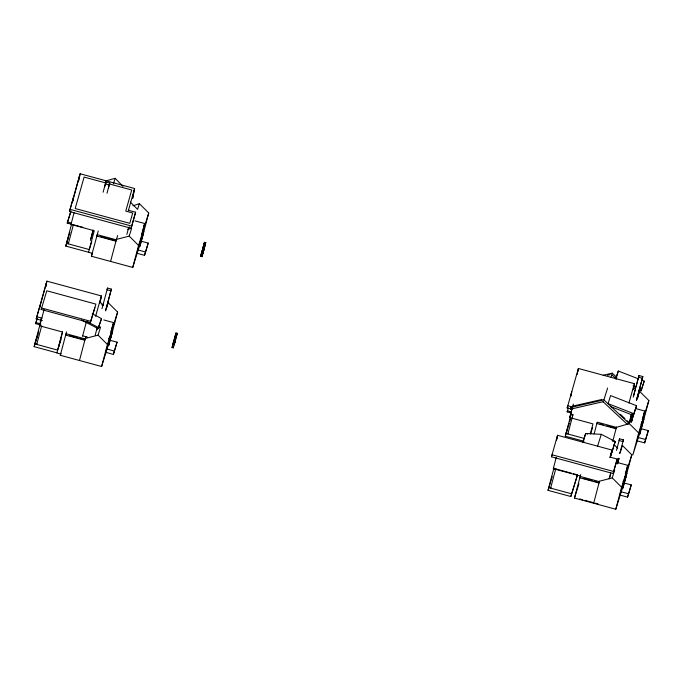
<?xml version="1.0" encoding="UTF-8"?>
<svg xmlns="http://www.w3.org/2000/svg" width="683" height="683" viewBox="0 0 683 683"><rect width="100%" height="100%" fill="white"/><g stroke="black" fill="none" stroke-linecap="round" stroke-linejoin="round"><path stroke-width="1.02" d="M203.167 247.34L202.39 250.311M204.413 247.673L203.636 250.652M577.246 374.489L577.827 370.528M577.929 371.441L578.373 368.47L634.413 383.675L633.833 387.637M633.286 389.694L633.875 385.733M617.466 461.759L618.431 458.302L618.209 459.172L618.704 459.3L618.926 458.447L618.115 461.298M45.778 286.314L46.342 283.197L40.084 305.993M45.881 286.664L46.879 281.148L101.357 295.927L100.188 302.364M78.673 180.799L79.578 175.804L72.569 201.639L73.141 199.462M79.194 178.878L80.124 173.755L134.594 188.534L132.604 198.574L134.056 190.583M99.872 303.175L100.811 297.976M556.44 440.339L556.986 437.342M556.79 439.391L557.533 435.293L612.002 450.071L611.259 454.169L615.238 441.517L601.296 434.328L585.655 433.492L582.821 442.516M611.464 452.12L610.739 456.116L615.238 441.517L612.173 440.68M570.826 395.978L571.304 393.442M571.432 393.664L571.799 391.692M39.529 308.042L40.143 305.079L36.216 318.935L42.38 320.609M134.594 188.534L128.327 210.799L128.43 210.287L135.61 212.234L131.11 228.267L69.453 211.542L80.124 173.755M617.184 459.061L613.121 473.55L551.471 456.825L552.009 454.767L613.667 471.492L617.184 459.061L610.004 457.115M112.439 327.14L113.096 324.229L110.885 332.134M112.405 327.592L113.532 322.581L103.756 319.926M143.148 229.983L144.224 225.159M143.985 226.517L144.659 223.512L134.893 220.857M631.835 415.751L632.364 413.633L631.638 416.485M625.987 472.747L626.413 470.835M626.84 468.922L627.72 465.319L617.944 462.664M643.898 414.649L644.334 412.703L642.404 419.618M644.095 414.052L644.769 411.046L635.975 408.665M618.209 459.172L617.884 460.24M203.389 246.554L204.115 243.72L202.834 248.322L203.167 247.246M204.08 248.655L205.361 244.053L205.045 244.992L203.807 244.659M202.68 249.218L202.8 248.706L201.246 254.332L202.492 254.674L203.833 250.021M203.918 249.551L204.046 249.039L203.713 250.046M633.209 415.529L633.354 414.923L633.175 415.435M617.312 462.374L617.15 463.031L617.492 461.887L617.987 462.015L617.458 463.868L618.03 461.674M109.195 338.102L108.947 339.05L109.784 336.087M623.135 481.788L623.374 480.841M174.353 344.437L174.174 345.009L177.23 333.295L175.983 332.954L172.927 344.667L173.106 344.095M633.064 416.084L633.611 413.949L631.416 422.026L630.178 421.693L632.125 414.59L631.937 415.102M617.415 462.007L616.98 463.714L617.142 463.176M617.902 462.135L617.628 463.236L617.978 462.032M41.185 309.484L41.569 308.007L90.685 321.334L95.91 304.114L46.794 290.787L41.185 309.484L90.293 322.803L94.911 307.615M90.293 322.803L90.685 321.334M203.363 251.779L201.946 256.637L200.7 256.296L204.533 242.124L203.338 246.665M617.312 462.34L617.534 461.537M632.876 416.818L633.226 415.546M36.216 318.935L46.879 281.148M39.52 308.306L39.904 306.855M40.51 324.98L35.618 323.657L37.155 318.594M40.16 322.444L41.313 318.065M56.945 352.838L34.15 346.648L39.87 325.006M44.105 309.519L39.785 325.851L62.452 331.998L56.902 352.983L60.864 354.059M71.134 224.144L67.224 223.085L70.964 211.03M41.689 325.808L36.728 344.437L36.95 343.745M74.148 212.498L70.998 224.417L94.245 230.726L88.551 252.266M92.598 253.359L65.756 246.076L71.476 224.434L73.337 224.938L68.334 243.865L68.556 243.174L66.695 242.661M58.234 348.339L62.588 331.844M90.369 240.45L93.084 230.188M103.116 192.205L105.891 182.062L109.75 183.104L108.392 188.235M90.976 238.512L93.144 230.308M104.542 187.193L105.891 182.062M111.79 334.089L101.605 366.506L60.283 355.297L66.541 331.87M106.975 193.255L109.75 183.104M140.374 243.122L132.733 267.437L91.411 256.227L98.25 230.974M82.583 336.173L86.365 321.847M79.476 360.504L85.298 338.478L98.053 335.165L100.495 327.388L99.018 325.919M96.875 235.575L96.738 235.994L115.931 241.201L117.647 235.515M110.603 261.435L116.426 239.409L129.181 236.096L131.631 228.31L127.704 229.334M101.989 308.699L107.53 288.072L111.38 289.122L105.583 310.748L111.38 289.122M95.202 335.14L97.234 327.481M97.174 328.113L96.687 329.966L97.31 327.985M126.85 234.457L128.72 227.379M128.711 228.925L129.258 226.858M131.11 228.267L135.61 212.234M101.605 366.506L107.419 344.48L117.613 312.063L108.238 302.748L106.454 308.417M107.957 345.282L112.003 330.359L112.721 330.555L108.674 345.478L107.957 345.282L111.227 333.321M108.674 345.478L117.613 312.063M132.733 267.437L138.555 245.41L148.74 212.985L139.375 203.679L132.844 205.856M139.008 245.94L136.873 253.256L144.531 255.331L148.202 243.097L140.553 241.014M139.093 246.213L143.14 231.289L143.848 231.486L139.802 246.409L139.093 246.213L139.75 244.113L140.467 244.309L148.74 212.985M114.292 351.028L106.633 348.953L105.745 352.326L113.395 354.4L117.075 342.166L109.417 340.091M117.075 342.166L113.395 354.4M144.531 255.331L148.202 243.097M201.946 256.637L205.796 242.465L204.43 247.605M572.269 409.33L567.172 407.947L567.744 405.77L571.825 406.872M570.86 396.097L571.244 394.646M571.065 412.942L567.155 411.883L567.436 410.816L571.347 411.875M556.269 457.345L553.273 468.683L580.311 476.017L574.463 498.035L615.784 509.245L623.109 485.946M570.834 496.524L577.511 474.839L570.834 496.524L548.039 490.343L553.973 467.992L553.759 468.692L555.62 469.195M555.834 468.504L550.618 488.132L550.84 487.431M590.325 433.876L592.964 423.887L569.716 417.578L573.37 404.123M584.102 441.312L565.268 436.198L571.21 413.855M573.071 414.359L567.855 433.987L568.068 433.287M607.076 425.851L616.168 428.318L616.04 428.736L596.848 423.528L597.207 422.154L616.399 427.362L629.291 423.631L631.732 415.853M594.116 433.927L596.976 423.11L596.848 423.528M593.664 503.243L599.478 481.216L612.233 477.904L614.683 470.126M612.796 441.098L616.536 426.943M616.442 450.447L619.592 438.827L623.451 439.878L619.771 453.486L620.301 451.805M609.099 478.826L610.696 472.781M609.817 477.528L610.611 474.506M633.175 397.19L638.989 375.522L642.84 376.564L636.505 400.229L642.84 376.564M613.121 473.55L613.667 471.492M633.704 395.508L635.549 388.516M636.078 386.518L638.989 375.522M617.21 462.92L617.492 461.887M617.953 461.896L618.704 459.3M629.214 422.786L631.34 414.735M631.562 414.385L630.349 418.978L631.024 416.835M630.161 420.574L631.749 414.077M637.077 398.983L639.467 389.925M639.877 389.267L638.477 394.159L639.151 392.016M637.751 397.771L638.554 394.757M639.348 391.735L639.886 389.72M615.784 509.245L621.607 487.218L631.792 454.801L622.426 445.487L620.642 451.156M622.059 487.747L619.925 495.064L627.583 497.139L631.254 484.904L623.605 482.83M622.145 488.021L626.191 473.097L626.909 473.293L622.853 488.217L622.145 488.021L626.191 473.097M622.853 488.217L631.792 454.801M637.196 398.522L639.476 391.214L648.85 400.528L638.665 432.945L632.842 454.972L640.167 431.673M639.109 433.474L636.983 440.791L644.632 442.866L648.312 430.631L640.663 428.557M639.194 433.748L639.86 431.656L640.569 431.844L639.911 433.944L639.194 433.748L643.249 418.824L643.958 419.021L643.301 421.121L642.583 420.924L643.249 418.824M639.911 433.944L648.85 400.528M627.583 497.139L631.254 484.904M644.632 442.866L648.312 430.631M202.586 249.679L201.246 254.332M631.749 416.143L630.665 420.105M632.979 416.476L631.895 420.438M173.448 347.314L173.277 347.86L172.031 347.527L175.983 332.954M173.277 347.86L177.23 333.295M617.62 461.162L617.765 460.624M631.246 417.945L631.433 417.262M632.484 418.286L632.663 417.595M202.117 251.446L200.7 256.296M111.09 331.315L113.532 322.581M141.68 234.184L144.659 223.512M625.278 474.053L627.72 465.319M642.327 419.78L644.769 411.046M641.021 424.553L641.849 421.59M69.453 211.542L73.38 197.686M95.594 316.272L101.357 295.927M551.471 456.825L557.533 435.293M609.91 457.593L612.002 450.071M567.172 407.947L578.373 368.47M628.941 403.047L634.413 383.675M630.554 420.472L630.819 419.482M631.792 420.805L632.057 419.814M630.733 419.78L630.178 421.693M631.971 420.122L631.416 422.026M35.618 323.657L37.189 318.654M67.224 223.085L70.682 212.089M38.641 331.929L34.867 343.933L57.671 350.114L61.128 339.109M69.931 232.357L66.473 243.361L89.268 249.543L91.787 241.543M34.15 346.648L37.924 334.644M65.756 246.076L68.582 237.078M65.739 334.644L65.611 335.063L84.803 340.271L84.931 339.852L79.885 338.478M113.421 183.812L115.154 178.297L122.991 186.408M60.283 355.297L60.915 353.273M91.411 256.227L92.367 253.188M85.904 336.531L85.162 338.896L65.969 333.688M107.53 288.072L107 289.754L110.859 290.796M81.379 319.96L98.121 328.634L101.519 318.602L92.214 313.779M98.121 328.634L101.519 318.602M139.375 203.679L137.59 209.348L130.248 202.048M143.14 231.289L142.482 233.39L143.191 233.586M106.949 347.963L107.871 345.009M141.014 241.09L142.926 235.012M139.802 246.409L140.467 244.309M172.031 347.527L172.21 346.973M174.916 341.867L175.309 340.612L174.063 340.271L173.243 343.105L174.489 343.447L174.985 341.884M567.155 411.883L568.367 407.845M569.716 417.578L571.278 412.592M548.039 490.343L552.205 476.64M568.504 425.475L565.985 433.483L583.828 438.324M569.759 421.479L570.706 418.474M565.268 436.198L567.786 428.198M568.418 426.192L569.357 423.195M583.077 441.986L585.655 433.492L587.696 434.046M590.675 433.662L592.562 427.66M638.665 432.945L629.291 423.631L627.079 424.143L603.089 401.715L571.048 409.049L571.21 409.587L570.51 407.512L603.883 399.879L607.614 388.004M611.029 377.118L612.275 373.166L616.903 377.486M580.729 474.608L580.157 476.427L599.35 481.635L599.478 481.216M579.927 477.383L579.79 477.801L598.982 483.009L599.119 482.591M574.463 498.035L578.928 483.854M616.083 377.708L618.328 371.023L638.485 378.877M615.801 379.065L618.328 371.023M597.616 446.042L601.296 434.328M619.592 438.827L619.063 440.509L622.922 441.551L623.451 439.878M633.329 415.392L636.522 405.693L610.602 395.594L608.075 403.636L633.995 413.736L633.329 415.392L610.295 406.411M639.134 390.07L641.047 390.821L644.24 381.123L641.363 380.004M633.995 413.736L636.522 405.693M641.047 390.821L644.24 381.123M623.75 483.914L625.978 476.819M640.799 429.641L643.027 422.555M101.716 304.925L103.577 304.302M105.267 181.097L115.154 178.297M96.568 328.403L100.495 327.388M603.174 375.249L612.275 373.166M607.392 375.24L610.184 374.6M572.738 406.12L602.056 399.418M106.403 183.129L84.103 177.085L75.198 208.52L129.787 223.332L132.715 213.002L125.749 211.115L131.734 190.002L109.442 183.958M105.284 184L109.143 185.042M204.012 243.78L205.25 244.113M204.029 244.087L205.267 244.42M70.033 209.357L131.682 226.082M67.506 222.018L71.416 223.076M638.46 377.195L642.319 378.237M74.071 224.938L82.865 227.328M97.106 234.619L116.298 239.827M100.913 236.668L114.044 240.228M137.77 249.876L145.419 251.959M632.04 414.641L633.278 414.974M570.988 414.547L572.849 415.059M600.007 423.93L603.038 424.749M637.879 437.419L645.529 439.493M175.779 333.628L177.017 333.961M175.429 335.003L176.666 335.336M618.422 458.37L618.918 458.506M617.287 462.673L617.782 462.809M111.346 332.459L112.063 332.655M625.534 475.197L626.243 475.394M36.788 316.75L41.928 318.15M35.9 322.589L40.792 323.913M82.669 335.848L87.467 337.146M108.623 343.182L109.331 343.378M69.777 335.737L77.862 337.931M622.802 485.92L623.519 486.117M555.706 468.922L571.569 473.225M573.549 473.763L576.52 474.574M583.965 478.476L592.041 480.67M594.065 481.216L597.096 482.036M620.821 491.692L628.471 493.766M548.756 487.619L571.551 493.809M579.722 498.94L582.787 499.768M584.827 500.323L592.989 502.534M595.03 503.089L598.095 503.926M633.081 385.793L635.958 386.919M639.8 388.414L641.721 389.165M633.372 387.824L635.292 388.576M86.587 321.36L98.676 327.635M612.224 375.155L616.399 378.98M620.318 414.257L624.919 418.559M627.225 420.719L629.53 422.871M603.883 399.879L629.291 423.631M614.034 444.582L617.705 448.236M612.233 477.904L621.607 487.218M129.181 236.096L138.555 245.41M99.846 301.843L103.517 305.497M98.053 335.165L107.419 344.48M603.089 401.715L603.251 402.253"/></g></svg>
